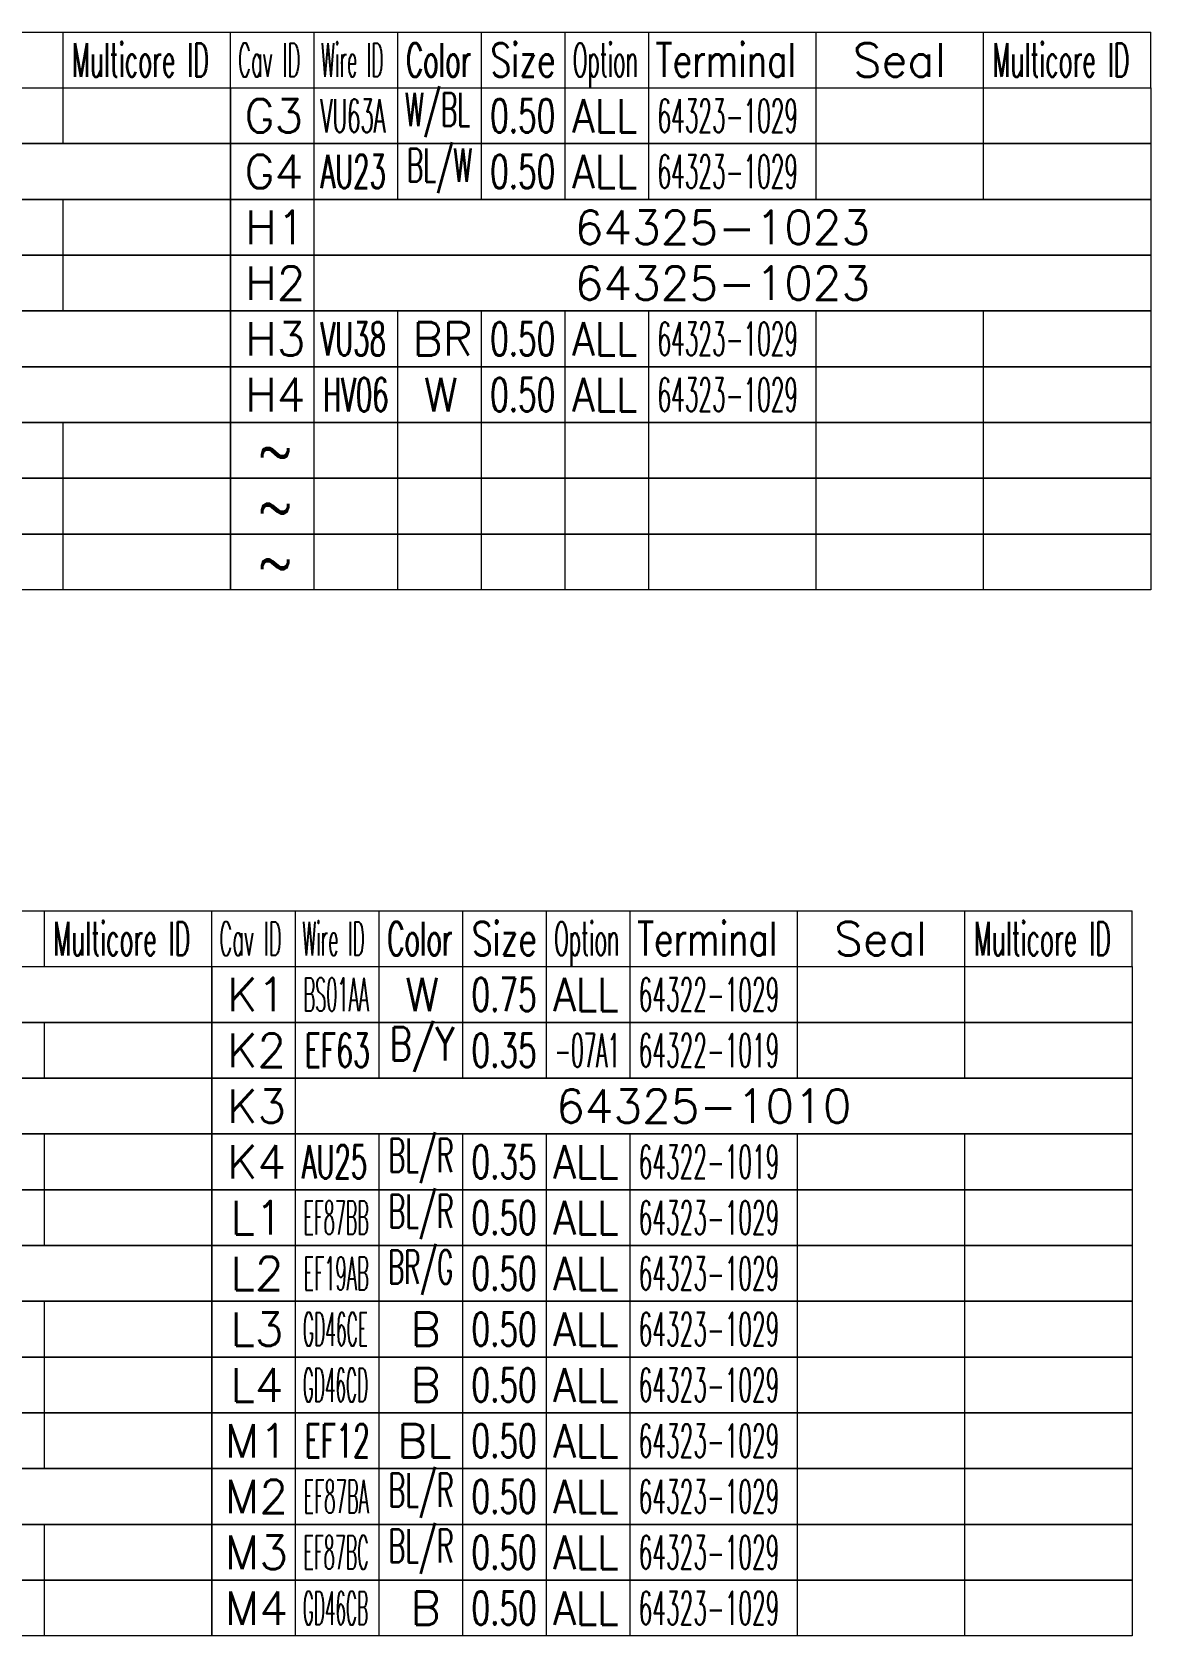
# Model space of a CAD drawing. Header units: inches. Extents: x 47316 to 59086, y 3141 to 11743.
# Drawn here: x 51680.6 to 51780.8, y 9899.8 to 10043.6 of the extents above; entities that cross this region are included whole.
import ezdxf

# ---------------------------------------------------------------- set-up
doc = ezdxf.new("R2010")
doc.units = ezdxf.units.IN
doc.header["$MEASUREMENT"] = 0
doc.styles.get("Standard").update_dxf_attribs({"font": ''})
doc.styles.get('Standard').set_extended_font_data('SimSun')

msp = doc.modelspace()

# ---------------------------------------------------------------- linework, layer by layer
at = {"color": 0, "linetype": 'Continuous', "lineweight": 15}
for p, q in [((51450.83, 10043.6), (51780.83, 10043.6)), ((51450.83, 10038.6), (51780.83, 10038.6)), ((51449.15, 9964.83), (51779.15, 9964.83)), ((51449.15, 9959.83), (51779.15, 9959.83))]:
    msp.add_line(p, q, dxfattribs=at)
at = {"color": 7, "linetype": 'Continuous', "lineweight": 15}
for p, q in [((51683.33, 10038.6), (51683.33, 10043.6)), ((51698.33, 10038.6), (51698.33, 10043.6)), ((51705.83, 10038.6), (51705.83, 10043.6)), ((51713.33, 10038.6), (51713.33, 10043.6)), ((51720.83, 10038.6), (51720.83, 10043.6)), ((51728.33, 10038.6), (51728.33, 10043.6)), ((51735.83, 10038.6), (51735.83, 10043.6)), ((51750.83, 10038.6), (51750.83, 10043.6)), ((51765.83, 10038.6), (51765.83, 10043.6)), ((51780.83, 10038.6), (51780.83, 10043.6)), ((51681.65, 9959.83), (51681.65, 9964.83)), ((51696.65, 9959.83), (51696.65, 9964.83)), ((51704.15, 9959.83), (51704.15, 9964.83)), ((51711.65, 9959.83), (51711.65, 9964.83)), ((51719.15, 9959.83), (51719.15, 9964.83)), ((51726.65, 9959.83), (51726.65, 9964.83)), ((51734.15, 9959.83), (51734.15, 9964.83)), ((51749.15, 9959.83), (51749.15, 9964.83)), ((51764.15, 9959.83), (51764.15, 9964.83)), ((51779.15, 9959.83), (51779.15, 9964.83))]:
    msp.add_line(p, q, dxfattribs=at)
at = {"color": 102, "linetype": 'Continuous', "lineweight": 15}
for p, q in [((51683.33, 10033.6), (51683.33, 10038.6)), ((51705.83, 10033.6), (51705.83, 10038.6)), ((51713.33, 10033.6), (51713.33, 10038.6)), ((51720.83, 10033.6), (51720.83, 10038.6)), ((51728.33, 10033.6), (51728.33, 10038.6)), ((51735.83, 10033.6), (51735.83, 10038.6)), ((51750.83, 10033.6), (51750.83, 10038.6)), ((51765.83, 10033.6), (51765.83, 10038.6)), ((51705.83, 10028.6), (51705.83, 10033.6)), ((51713.33, 10028.6), (51713.33, 10033.6)), ((51720.83, 10028.6), (51720.83, 10033.6)), ((51728.33, 10028.6), (51728.33, 10033.6)), ((51735.83, 10028.6), (51735.83, 10033.6)), ((51750.83, 10028.6), (51750.83, 10033.6)), ((51765.83, 10028.6), (51765.83, 10033.6)), ((51683.33, 10023.6), (51683.33, 10028.6)), ((51705.83, 10023.6), (51705.83, 10028.6)), ((51683.33, 10018.6), (51683.33, 10023.6)), ((51705.83, 10018.6), (51705.83, 10023.6)), ((51705.83, 10013.6), (51705.83, 10018.6)), ((51713.33, 10013.6), (51713.33, 10018.6)), ((51720.83, 10013.6), (51720.83, 10018.6)), ((51728.33, 10013.6), (51728.33, 10018.6)), ((51735.83, 10013.6), (51735.83, 10018.6)), ((51750.83, 10013.6), (51750.83, 10018.6)), ((51765.83, 10013.6), (51765.83, 10018.6)), ((51705.83, 10008.6), (51705.83, 10013.6)), ((51713.33, 10008.6), (51713.33, 10013.6)), ((51720.83, 10008.6), (51720.83, 10013.6)), ((51728.33, 10008.6), (51728.33, 10013.6)), ((51735.83, 10008.6), (51735.83, 10013.6)), ((51750.83, 10008.6), (51750.83, 10013.6)), ((51765.83, 10008.6), (51765.83, 10013.6)), ((51683.33, 10003.6), (51683.33, 10008.6)), ((51705.83, 10003.6), (51705.83, 10008.6)), ((51713.33, 10003.6), (51713.33, 10008.6)), ((51720.83, 10003.6), (51720.83, 10008.6)), ((51728.33, 10003.6), (51728.33, 10008.6)), ((51735.83, 10003.6), (51735.83, 10008.6)), ((51750.83, 10003.6), (51750.83, 10008.6)), ((51765.83, 10003.6), (51765.83, 10008.6)), ((51683.33, 9998.6), (51683.33, 10003.6)), ((51705.83, 9998.6), (51705.83, 10003.6)), ((51713.33, 9998.6), (51713.33, 10003.6)), ((51720.83, 9998.6), (51720.83, 10003.6)), ((51728.33, 9998.6), (51728.33, 10003.6)), ((51735.83, 9998.6), (51735.83, 10003.6)), ((51750.83, 9998.6), (51750.83, 10003.6)), ((51765.83, 9998.6), (51765.83, 10003.6)), ((51683.33, 9993.6), (51683.33, 9998.6)), ((51705.83, 9993.6), (51705.83, 9998.6)), ((51713.33, 9993.6), (51713.33, 9998.6)), ((51720.83, 9993.6), (51720.83, 9998.6)), ((51728.33, 9993.6), (51728.33, 9998.6)), ((51735.83, 9993.6), (51735.83, 9998.6)), ((51750.83, 9993.6), (51750.83, 9998.6)), ((51765.83, 9993.6), (51765.83, 9998.6)), ((51704.15, 9954.83), (51704.15, 9959.83)), ((51711.65, 9954.83), (51711.65, 9959.83)), ((51719.15, 9954.83), (51719.15, 9959.83)), ((51726.65, 9954.83), (51726.65, 9959.83)), ((51734.15, 9954.83), (51734.15, 9959.83)), ((51749.15, 9954.83), (51749.15, 9959.83)), ((51764.15, 9954.83), (51764.15, 9959.83)), ((51681.65, 9949.83), (51681.65, 9954.83)), ((51704.15, 9949.83), (51704.15, 9954.83)), ((51711.65, 9949.83), (51711.65, 9954.83)), ((51719.15, 9949.83), (51719.15, 9954.83)), ((51726.65, 9949.83), (51726.65, 9954.83)), ((51734.15, 9949.83), (51734.15, 9954.83)), ((51749.15, 9949.83), (51749.15, 9954.83)), ((51764.15, 9949.83), (51764.15, 9954.83)), ((51704.15, 9944.83), (51704.15, 9949.83)), ((51681.65, 9939.83), (51681.65, 9944.83)), ((51704.15, 9939.83), (51704.15, 9944.83)), ((51711.65, 9939.83), (51711.65, 9944.83)), ((51719.15, 9939.83), (51719.15, 9944.83)), ((51726.65, 9939.83), (51726.65, 9944.83)), ((51734.15, 9939.83), (51734.15, 9944.83)), ((51749.15, 9939.83), (51749.15, 9944.83)), ((51764.15, 9939.83), (51764.15, 9944.83)), ((51681.65, 9934.83), (51681.65, 9939.83)), ((51704.15, 9934.83), (51704.15, 9939.83)), ((51711.65, 9934.83), (51711.65, 9939.83)), ((51719.15, 9934.83), (51719.15, 9939.83)), ((51726.65, 9934.83), (51726.65, 9939.83)), ((51734.15, 9934.83), (51734.15, 9939.83)), ((51749.15, 9934.83), (51749.15, 9939.83)), ((51764.15, 9934.83), (51764.15, 9939.83)), ((51704.15, 9929.83), (51704.15, 9934.83)), ((51711.65, 9929.83), (51711.65, 9934.83)), ((51719.15, 9929.83), (51719.15, 9934.83)), ((51726.65, 9929.83), (51726.65, 9934.83)), ((51734.15, 9929.83), (51734.15, 9934.83)), ((51749.15, 9929.83), (51749.15, 9934.83)), ((51764.15, 9929.83), (51764.15, 9934.83)), ((51681.65, 9924.83), (51681.65, 9929.83)), ((51704.15, 9924.83), (51704.15, 9929.83)), ((51711.65, 9924.83), (51711.65, 9929.83)), ((51719.15, 9924.83), (51719.15, 9929.83)), ((51726.65, 9924.83), (51726.65, 9929.83)), ((51734.15, 9924.83), (51734.15, 9929.83)), ((51749.15, 9924.83), (51749.15, 9929.83)), ((51764.15, 9924.83), (51764.15, 9929.83)), ((51681.65, 9919.83), (51681.65, 9924.83)), ((51704.15, 9919.83), (51704.15, 9924.83)), ((51711.65, 9919.83), (51711.65, 9924.83)), ((51719.15, 9919.83), (51719.15, 9924.83)), ((51726.65, 9919.83), (51726.65, 9924.83)), ((51734.15, 9919.83), (51734.15, 9924.83)), ((51749.15, 9919.83), (51749.15, 9924.83)), ((51764.15, 9919.83), (51764.15, 9924.83)), ((51681.65, 9914.83), (51681.65, 9919.83)), ((51704.15, 9914.83), (51704.15, 9919.83)), ((51711.65, 9914.83), (51711.65, 9919.83)), ((51719.15, 9914.83), (51719.15, 9919.83)), ((51726.65, 9914.83), (51726.65, 9919.83)), ((51734.15, 9914.83), (51734.15, 9919.83)), ((51749.15, 9914.83), (51749.15, 9919.83)), ((51764.15, 9914.83), (51764.15, 9919.83)), ((51704.15, 9909.83), (51704.15, 9914.83)), ((51711.65, 9909.83), (51711.65, 9914.83)), ((51719.15, 9909.83), (51719.15, 9914.83)), ((51726.65, 9909.83), (51726.65, 9914.83)), ((51734.15, 9909.83), (51734.15, 9914.83)), ((51749.15, 9909.83), (51749.15, 9914.83)), ((51764.15, 9909.83), (51764.15, 9914.83)), ((51681.65, 9904.83), (51681.65, 9909.83)), ((51704.15, 9904.83), (51704.15, 9909.83)), ((51711.65, 9904.83), (51711.65, 9909.83)), ((51719.15, 9904.83), (51719.15, 9909.83)), ((51726.65, 9904.83), (51726.65, 9909.83)), ((51734.15, 9904.83), (51734.15, 9909.83)), ((51749.15, 9904.83), (51749.15, 9909.83)), ((51764.15, 9904.83), (51764.15, 9909.83)), ((51681.65, 9899.83), (51681.65, 9904.83)), ((51704.15, 9899.83), (51704.15, 9904.83)), ((51711.65, 9899.83), (51711.65, 9904.83)), ((51719.15, 9899.83), (51719.15, 9904.83)), ((51726.65, 9899.83), (51726.65, 9904.83)), ((51734.15, 9899.83), (51734.15, 9904.83)), ((51749.15, 9899.83), (51749.15, 9904.83)), ((51764.15, 9899.83), (51764.15, 9904.83))]:
    msp.add_line(p, q, dxfattribs=at)
at = {"color": 0, "linetype": 'Continuous', "lineweight": 15}
for points in [[(51615.83, 10033.6), (51615.83, 10038.6), (51698.33, 10038.6), (51698.33, 10033.6)], [(51698.33, 10033.6), (51698.33, 10038.6), (51780.83, 10038.6), (51780.83, 10033.6)], [(51615.83, 10028.6), (51615.83, 10033.6), (51698.33, 10033.6), (51698.33, 10028.6)], [(51698.33, 10028.6), (51698.33, 10033.6), (51780.83, 10033.6), (51780.83, 10028.6)], [(51615.83, 10023.6), (51615.83, 10028.6), (51698.33, 10028.6), (51698.33, 10023.6)], [(51698.33, 10023.6), (51698.33, 10028.6), (51780.83, 10028.6), (51780.83, 10023.6)], [(51615.83, 10018.6), (51615.83, 10023.6), (51698.33, 10023.6), (51698.33, 10018.6)], [(51698.33, 10018.6), (51698.33, 10023.6), (51780.83, 10023.6), (51780.83, 10018.6)], [(51615.83, 10013.6), (51615.83, 10018.6), (51698.33, 10018.6), (51698.33, 10013.6)], [(51698.33, 10013.6), (51698.33, 10018.6), (51780.83, 10018.6), (51780.83, 10013.6)], [(51615.83, 10008.6), (51615.83, 10013.6), (51698.33, 10013.6), (51698.33, 10008.6)], [(51698.33, 10008.6), (51698.33, 10013.6), (51780.83, 10013.6), (51780.83, 10008.6)], [(51615.83, 10003.6), (51615.83, 10008.6), (51698.33, 10008.6), (51698.33, 10003.6)], [(51698.33, 10003.6), (51698.33, 10008.6), (51780.83, 10008.6), (51780.83, 10003.6)], [(51615.83, 9998.6), (51615.83, 10003.6), (51698.33, 10003.6), (51698.33, 9998.6)], [(51698.33, 9998.6), (51698.33, 10003.6), (51780.83, 10003.6), (51780.83, 9998.6)], [(51615.83, 9993.6), (51615.83, 9998.6), (51698.33, 9998.6), (51698.33, 9993.6)], [(51698.33, 9993.6), (51698.33, 9998.6), (51780.83, 9998.6), (51780.83, 9993.6)], [(51614.15, 9954.83), (51614.15, 9959.83), (51696.65, 9959.83), (51696.65, 9954.83)], [(51696.65, 9954.83), (51696.65, 9959.83), (51779.15, 9959.83), (51779.15, 9954.83)], [(51614.15, 9949.83), (51614.15, 9954.83), (51696.65, 9954.83), (51696.65, 9949.83)], [(51696.65, 9949.83), (51696.65, 9954.83), (51779.15, 9954.83), (51779.15, 9949.83)], [(51614.15, 9944.83), (51614.15, 9949.83), (51696.65, 9949.83), (51696.65, 9944.83)], [(51696.65, 9944.83), (51696.65, 9949.83), (51779.15, 9949.83), (51779.15, 9944.83)], [(51614.15, 9939.83), (51614.15, 9944.83), (51696.65, 9944.83), (51696.65, 9939.83)], [(51696.65, 9939.83), (51696.65, 9944.83), (51779.15, 9944.83), (51779.15, 9939.83)], [(51614.15, 9934.83), (51614.15, 9939.83), (51696.65, 9939.83), (51696.65, 9934.83)], [(51696.65, 9934.83), (51696.65, 9939.83), (51779.15, 9939.83), (51779.15, 9934.83)], [(51614.15, 9929.83), (51614.15, 9934.83), (51696.65, 9934.83), (51696.65, 9929.83)], [(51696.65, 9929.83), (51696.65, 9934.83), (51779.15, 9934.83), (51779.15, 9929.83)], [(51614.15, 9924.83), (51614.15, 9929.83), (51696.65, 9929.83), (51696.65, 9924.83)], [(51696.65, 9924.83), (51696.65, 9929.83), (51779.15, 9929.83), (51779.15, 9924.83)], [(51614.15, 9919.83), (51614.15, 9924.83), (51696.65, 9924.83), (51696.65, 9919.83)], [(51696.65, 9919.83), (51696.65, 9924.83), (51779.15, 9924.83), (51779.15, 9919.83)], [(51614.15, 9914.83), (51614.15, 9919.83), (51696.65, 9919.83), (51696.65, 9914.83)], [(51696.65, 9914.83), (51696.65, 9919.83), (51779.15, 9919.83), (51779.15, 9914.83)], [(51614.15, 9909.83), (51614.15, 9914.83), (51696.65, 9914.83), (51696.65, 9909.83)], [(51696.65, 9909.83), (51696.65, 9914.83), (51779.15, 9914.83), (51779.15, 9909.83)], [(51614.15, 9904.83), (51614.15, 9909.83), (51696.65, 9909.83), (51696.65, 9904.83)], [(51696.65, 9904.83), (51696.65, 9909.83), (51779.15, 9909.83), (51779.15, 9904.83)], [(51614.15, 9899.83), (51614.15, 9904.83), (51696.65, 9904.83), (51696.65, 9899.83)], [(51696.65, 9899.83), (51696.65, 9904.83), (51779.15, 9904.83), (51779.15, 9899.83)]]:
    msp.add_lwpolyline(points, close=True, dxfattribs=at)

# ---------------------------------------------------------------- texts
at = {"color": 7, "linetype": 'Continuous', "lineweight": 15, "char_height": 3, "attachment_point": 1}
for s, insert, width in [('\\Fromans.shx;\\W0.5185185185;\\T1.0000000000;\\o\\lMulticore ID', (51684.12, 10042.6), 14), ('\\Fromans.shx;\\W0.4292452830;\\T1.0000000000;\\o\\lCav ID', (51699.01, 10042.6), 6.5), ('\\Fromans.shx;\\W0.4026548673;\\T1.0000000000;\\o\\lWire ID', (51706.44, 10042.6), 6.5), ('\\Fromans.shx;\\W0.5687500000;\\T1.0000000000;\\o\\lColor', (51714.07, 10042.6), 6.5), ('\\Fromans.shx;\\W0.7222222222;\\T1.0000000000;\\o\\lSize', (51721.63, 10042.6), 6.5), ('\\Fromans.shx;\\W0.4595959596;\\T1.0000000000;\\o\\lOption', (51729.02, 10042.6), 6.5), ('\\Fromans.shx;\\W0.7480916031;\\T1.0000000000;\\o\\lTerminal', (51736.43, 10042.6), 14), ('\\Fromans.shx;\\W1.0000000000;\\T1.0000000000;\\o\\lSeal', (51754.11, 10042.6), 9.2857), ('\\Fromans.shx;\\W0.5185185185;\\T1.0000000000;\\o\\lMulticore ID', (51766.62, 10042.6), 14), ('\\Fromans.shx;\\W1.0000000000;\\T1.0000000000;\\o\\lG3', (51699.58, 10037.6), 5.8571), ('\\Fromans.shx;\\W1.0000000000;\\T1.0000000000;\\o\\lG4', (51699.58, 10032.6), 5.8571), ('\\Fromans.shx;\\W1.0000000000;\\T1.0000000000;\\o\\lH1', (51699.65, 10027.6), 6), ('\\Fromans.shx;\\W1.0000000000;\\T1.0000000000;\\o\\lH2', (51699.65, 10022.6), 6), ('\\Fromans.shx;\\W1.0000000000;\\T1.0000000000;\\o\\lH3', (51699.65, 10017.6), 6), ('\\Fromans.shx;\\W1.0000000000;\\T1.0000000000;\\o\\lH4', (51699.65, 10012.6), 6), ('\\Fromans.shx;\\W1.0000000000;\\T1.0000000000;\\o\\l~', (51700.79, 10007.6), 3.7143), ('\\Fromans.shx;\\W1.0000000000;\\T1.0000000000;\\o\\l~', (51700.79, 10002.6), 3.7143), ('\\Fromans.shx;\\W1.0000000000;\\T1.0000000000;\\o\\l~', (51700.79, 9997.6), 3.7143), ('\\Fromans.shx;\\W0.5185185185;\\T1.0000000000;\\o\\lMulticore ID', (51682.45, 9963.83), 14), ('\\Fromans.shx;\\W0.4292452830;\\T1.0000000000;\\o\\lCav ID', (51697.33, 9963.83), 6.5), ('\\Fromans.shx;\\W0.4026548673;\\T1.0000000000;\\o\\lWire ID', (51704.76, 9963.83), 6.5), ('\\Fromans.shx;\\W0.5687500000;\\T1.0000000000;\\o\\lColor', (51712.39, 9963.83), 6.5), ('\\Fromans.shx;\\W0.7222222222;\\T1.0000000000;\\o\\lSize', (51719.96, 9963.83), 6.5), ('\\Fromans.shx;\\W0.4595959596;\\T1.0000000000;\\o\\lOption', (51727.35, 9963.83), 6.5), ('\\Fromans.shx;\\W0.7480916031;\\T1.0000000000;\\o\\lTerminal', (51734.76, 9963.83), 14), ('\\Fromans.shx;\\W1.0000000000;\\T1.0000000000;\\o\\lSeal', (51752.43, 9963.83), 9.2857), ('\\Fromans.shx;\\W0.5185185185;\\T1.0000000000;\\o\\lMulticore ID', (51764.95, 9963.83), 14), ('\\Fromans.shx;\\W1.0000000000;\\T1.0000000000;\\o\\lK1', (51698.04, 9958.83), 5.8571), ('\\Fromans.shx;\\W1.0000000000;\\T1.0000000000;\\o\\lK2', (51698.04, 9953.83), 5.8571), ('\\Fromans.shx;\\W1.0000000000;\\T1.0000000000;\\o\\lK3', (51698.04, 9948.83), 5.8571), ('\\Fromans.shx;\\W1.0000000000;\\T1.0000000000;\\o\\lK4', (51698.04, 9943.83), 5.8571), ('\\Fromans.shx;\\W1.0000000000;\\T1.0000000000;\\o\\lL1', (51698.33, 9938.83), 5.2857), ('\\Fromans.shx;\\W1.0000000000;\\T1.0000000000;\\o\\lL2', (51698.33, 9933.83), 5.2857), ('\\Fromans.shx;\\W1.0000000000;\\T1.0000000000;\\o\\lL3', (51698.33, 9928.83), 5.2857), ('\\Fromans.shx;\\W1.0000000000;\\T1.0000000000;\\o\\lL4', (51698.33, 9923.83), 5.2857), ('\\Fromans.shx;\\W1.0000000000;\\T1.0000000000;\\o\\lM1', (51697.83, 9918.83), 6.2857), ('\\Fromans.shx;\\W1.0000000000;\\T1.0000000000;\\o\\lM2', (51697.83, 9913.83), 6.2857), ('\\Fromans.shx;\\W1.0000000000;\\T1.0000000000;\\o\\lM3', (51697.83, 9908.83), 6.2857), ('\\Fromans.shx;\\W1.0000000000;\\T1.0000000000;\\o\\lM4', (51697.83, 9903.83), 6.2857)]:
    msp.add_mtext(s, dxfattribs=dict(at, insert=insert, width=width))
at = {"color": 140, "linetype": 'Continuous', "lineweight": 15, "char_height": 3, "attachment_point": 1}
for s, insert, width in [('\\Fromans.shx;\\W0.5416666667;\\T1.0000000000;\\o\\lW/BL', (51713.98, 10038.17), 6.5), ('\\Fromans.shx;\\W0.8750000000;\\T1.0000000000;\\o\\lALL', (51728.95, 10037.6), 6.5), ('\\Fromans.shx;\\W0.5416666667;\\T1.0000000000;\\o\\lBL/W', (51714.13, 10033.17), 6.5), ('\\Fromans.shx;\\W0.8750000000;\\T1.0000000000;\\o\\lALL', (51728.95, 10032.6), 6.5), ('\\Fromans.shx;\\W1.0000000000;\\T1.0000000000;\\o\\lBR', (51714.65, 10017.6), 6), ('\\Fromans.shx;\\W0.8750000000;\\T1.0000000000;\\o\\lALL', (51728.95, 10017.6), 6.5), ('\\Fromans.shx;\\W1.0000000000;\\T1.0000000000;\\o\\lW', (51715.65, 10012.6), 3.4286), ('\\Fromans.shx;\\W0.8750000000;\\T1.0000000000;\\o\\lALL', (51728.95, 10012.6), 6.5), ('\\Fromans.shx;\\W1.0000000000;\\T1.0000000000;\\o\\lW', (51713.97, 9958.83), 3.4286), ('\\Fromans.shx;\\W0.8750000000;\\T1.0000000000;\\o\\lALL', (51727.27, 9958.83), 6.5), ('\\Fromans.shx;\\W0.7459016393;\\T1.0000000000;\\o\\lB/Y', (51712.58, 9954.41), 6.5), ('\\Fromans.shx;\\W0.4375000000;\\T1.0000000000;\\o\\l-07A1', (51727.4, 9953.83), 6.5), ('\\Fromans.shx;\\W0.5617283951;\\T1.0000000000;\\o\\lBL/R', (51712.47, 9944.41), 6.5), ('\\Fromans.shx;\\W0.8750000000;\\T1.0000000000;\\o\\lALL', (51727.27, 9943.83), 6.5), ('\\Fromans.shx;\\W0.5617283951;\\T1.0000000000;\\o\\lBL/R', (51712.47, 9939.41), 6.5), ('\\Fromans.shx;\\W0.8750000000;\\T1.0000000000;\\o\\lALL', (51727.27, 9938.83), 6.5), ('\\Fromans.shx;\\W0.5352941176;\\T1.0000000000;\\o\\lBR/G', (51712.45, 9934.41), 6.5), ('\\Fromans.shx;\\W0.8750000000;\\T1.0000000000;\\o\\lALL', (51727.27, 9933.83), 6.5), ('\\Fromans.shx;\\W1.0000000000;\\T1.0000000000;\\o\\lB', (51714.47, 9928.83), 3), ('\\Fromans.shx;\\W0.8750000000;\\T1.0000000000;\\o\\lALL', (51727.27, 9928.83), 6.5), ('\\Fromans.shx;\\W1.0000000000;\\T1.0000000000;\\o\\lB', (51714.47, 9923.83), 3), ('\\Fromans.shx;\\W0.8750000000;\\T1.0000000000;\\o\\lALL', (51727.27, 9923.83), 6.5), ('\\Fromans.shx;\\W1.0000000000;\\T1.0000000000;\\o\\lBL', (51713.26, 9918.83), 5.4286), ('\\Fromans.shx;\\W0.8750000000;\\T1.0000000000;\\o\\lALL', (51727.27, 9918.83), 6.5), ('\\Fromans.shx;\\W0.5617283951;\\T1.0000000000;\\o\\lBL/R', (51712.47, 9914.41), 6.5), ('\\Fromans.shx;\\W0.8750000000;\\T1.0000000000;\\o\\lALL', (51727.27, 9913.83), 6.5), ('\\Fromans.shx;\\W0.5617283951;\\T1.0000000000;\\o\\lBL/R', (51712.47, 9909.41), 6.5), ('\\Fromans.shx;\\W0.8750000000;\\T1.0000000000;\\o\\lALL', (51727.27, 9908.83), 6.5), ('\\Fromans.shx;\\W1.0000000000;\\T1.0000000000;\\o\\lB', (51714.47, 9903.83), 3), ('\\Fromans.shx;\\W0.8750000000;\\T1.0000000000;\\o\\lALL', (51727.27, 9903.83), 6.5)]:
    msp.add_mtext(s, dxfattribs=dict(at, insert=insert, width=width))
at = {"color": 21, "linetype": 'Continuous', "lineweight": 15, "char_height": 3, "attachment_point": 1}
for s, insert, width in [('\\Fromans.shx;\\W0.4642857143;\\T1.0000000000;\\o\\lVU63A', (51706.39, 10037.6), 6.5), ('\\Fromans.shx;\\W0.6500000000;\\T1.0000000000;\\o\\l0.50', (51721.6, 10037.6), 6.5), ('\\Fromans.shx;\\W0.4757281553;\\T1.0000000000;\\o\\l64323-1029', (51736.6, 10037.6), 14), ('\\Fromans.shx;\\W0.5687500000;\\T1.0000000000;\\o\\lAU23', (51706.41, 10032.6), 6.5), ('\\Fromans.shx;\\W0.6500000000;\\T1.0000000000;\\o\\l0.50', (51721.6, 10032.6), 6.5), ('\\Fromans.shx;\\W0.4757281553;\\T1.0000000000;\\o\\l64323-1029', (51736.6, 10032.6), 14), ('\\Fromans.shx;\\W1.0000000000;\\T1.0000000000;\\o\\l64325-1023', (51729.18, 10027.6), 29.4286), ('\\Fromans.shx;\\W1.0000000000;\\T1.0000000000;\\o\\l64325-1023', (51729.18, 10022.6), 29.4286), ('\\Fromans.shx;\\W0.5687500000;\\T1.0000000000;\\o\\lVU38', (51706.41, 10017.6), 6.5), ('\\Fromans.shx;\\W0.6500000000;\\T1.0000000000;\\o\\l0.50', (51721.6, 10017.6), 6.5), ('\\Fromans.shx;\\W0.4757281553;\\T1.0000000000;\\o\\l64323-1029', (51736.6, 10017.6), 14), ('\\Fromans.shx;\\W0.5687500000;\\T1.0000000000;\\o\\lHV06', (51706.65, 10012.6), 6.5), ('\\Fromans.shx;\\W0.6500000000;\\T1.0000000000;\\o\\l0.50', (51721.6, 10012.6), 6.5), ('\\Fromans.shx;\\W0.4757281553;\\T1.0000000000;\\o\\l64323-1029', (51736.6, 10012.6), 14), ('\\Fromans.shx;\\W0.3888888889;\\T1.0000000000;\\o\\lBS01AA', (51704.87, 9958.83), 6.5), ('\\Fromans.shx;\\W0.6500000000;\\T1.0000000000;\\o\\l0.75', (51719.93, 9958.83), 6.5), ('\\Fromans.shx;\\W0.4757281553;\\T1.0000000000;\\o\\l64322-1029', (51734.92, 9958.83), 14), ('\\Fromans.shx;\\W0.5909090909;\\T1.0000000000;\\o\\lEF63', (51704.99, 9953.83), 6.5), ('\\Fromans.shx;\\W0.6500000000;\\T1.0000000000;\\o\\l0.35', (51719.93, 9953.83), 6.5), ('\\Fromans.shx;\\W0.4757281553;\\T1.0000000000;\\o\\l64322-1019', (51734.92, 9953.83), 14), ('\\Fromans.shx;\\W1.0000000000;\\T1.0000000000;\\o\\l64325-1010', (51727.51, 9948.83), 29.4286), ('\\Fromans.shx;\\W0.5687500000;\\T1.0000000000;\\o\\lAU25', (51704.73, 9943.83), 6.5), ('\\Fromans.shx;\\W0.6500000000;\\T1.0000000000;\\o\\l0.35', (51719.93, 9943.83), 6.5), ('\\Fromans.shx;\\W0.4757281553;\\T1.0000000000;\\o\\l64322-1019', (51734.92, 9943.83), 14), ('\\Fromans.shx;\\W0.3823529412;\\T1.0000000000;\\o\\lEF87BB', (51704.87, 9938.83), 6.5), ('\\Fromans.shx;\\W0.6500000000;\\T1.0000000000;\\o\\l0.50', (51719.93, 9938.83), 6.5), ('\\Fromans.shx;\\W0.4757281553;\\T1.0000000000;\\o\\l64323-1029', (51734.92, 9938.83), 14), ('\\Fromans.shx;\\W0.3922413793;\\T1.0000000000;\\o\\lEF19AB', (51704.87, 9933.83), 6.5), ('\\Fromans.shx;\\W0.6500000000;\\T1.0000000000;\\o\\l0.50', (51719.93, 9933.83), 6.5), ('\\Fromans.shx;\\W0.4757281553;\\T1.0000000000;\\o\\l64323-1029', (51734.92, 9933.83), 14), ('\\Fromans.shx;\\W0.3729508197;\\T1.0000000000;\\o\\lGD46CE', (51704.81, 9928.83), 6.5), ('\\Fromans.shx;\\W0.6500000000;\\T1.0000000000;\\o\\l0.50', (51719.93, 9928.83), 6.5), ('\\Fromans.shx;\\W0.4757281553;\\T1.0000000000;\\o\\l64323-1029', (51734.92, 9928.83), 14), ('\\Fromans.shx;\\W0.3669354839;\\T1.0000000000;\\o\\lGD46CD', (51704.81, 9923.83), 6.5), ('\\Fromans.shx;\\W0.6500000000;\\T1.0000000000;\\o\\l0.50', (51719.93, 9923.83), 6.5), ('\\Fromans.shx;\\W0.4757281553;\\T1.0000000000;\\o\\l64323-1029', (51734.92, 9923.83), 14), ('\\Fromans.shx;\\W0.5909090909;\\T1.0000000000;\\o\\lEF12', (51704.99, 9918.83), 6.5), ('\\Fromans.shx;\\W0.6500000000;\\T1.0000000000;\\o\\l0.50', (51719.93, 9918.83), 6.5), ('\\Fromans.shx;\\W0.4757281553;\\T1.0000000000;\\o\\l64323-1029', (51734.92, 9918.83), 14), ('\\Fromans.shx;\\W0.3922413793;\\T1.0000000000;\\o\\lEF87BA', (51704.87, 9913.83), 6.5), ('\\Fromans.shx;\\W0.6500000000;\\T1.0000000000;\\o\\l0.50', (51719.93, 9913.83), 6.5), ('\\Fromans.shx;\\W0.4757281553;\\T1.0000000000;\\o\\l64323-1029', (51734.92, 9913.83), 14), ('\\Fromans.shx;\\W0.3823529412;\\T1.0000000000;\\o\\lEF87BC', (51704.87, 9908.83), 6.5), ('\\Fromans.shx;\\W0.6500000000;\\T1.0000000000;\\o\\l0.50', (51719.93, 9908.83), 6.5), ('\\Fromans.shx;\\W0.4757281553;\\T1.0000000000;\\o\\l64323-1029', (51734.92, 9908.83), 14), ('\\Fromans.shx;\\W0.3669354839;\\T1.0000000000;\\o\\lGD46CB', (51704.81, 9903.83), 6.5), ('\\Fromans.shx;\\W0.6500000000;\\T1.0000000000;\\o\\l0.50', (51719.93, 9903.83), 6.5), ('\\Fromans.shx;\\W0.4757281553;\\T1.0000000000;\\o\\l64323-1029', (51734.92, 9903.83), 14)]:
    msp.add_mtext(s, dxfattribs=dict(at, insert=insert, width=width))

doc.saveas('drawing.dxf')
